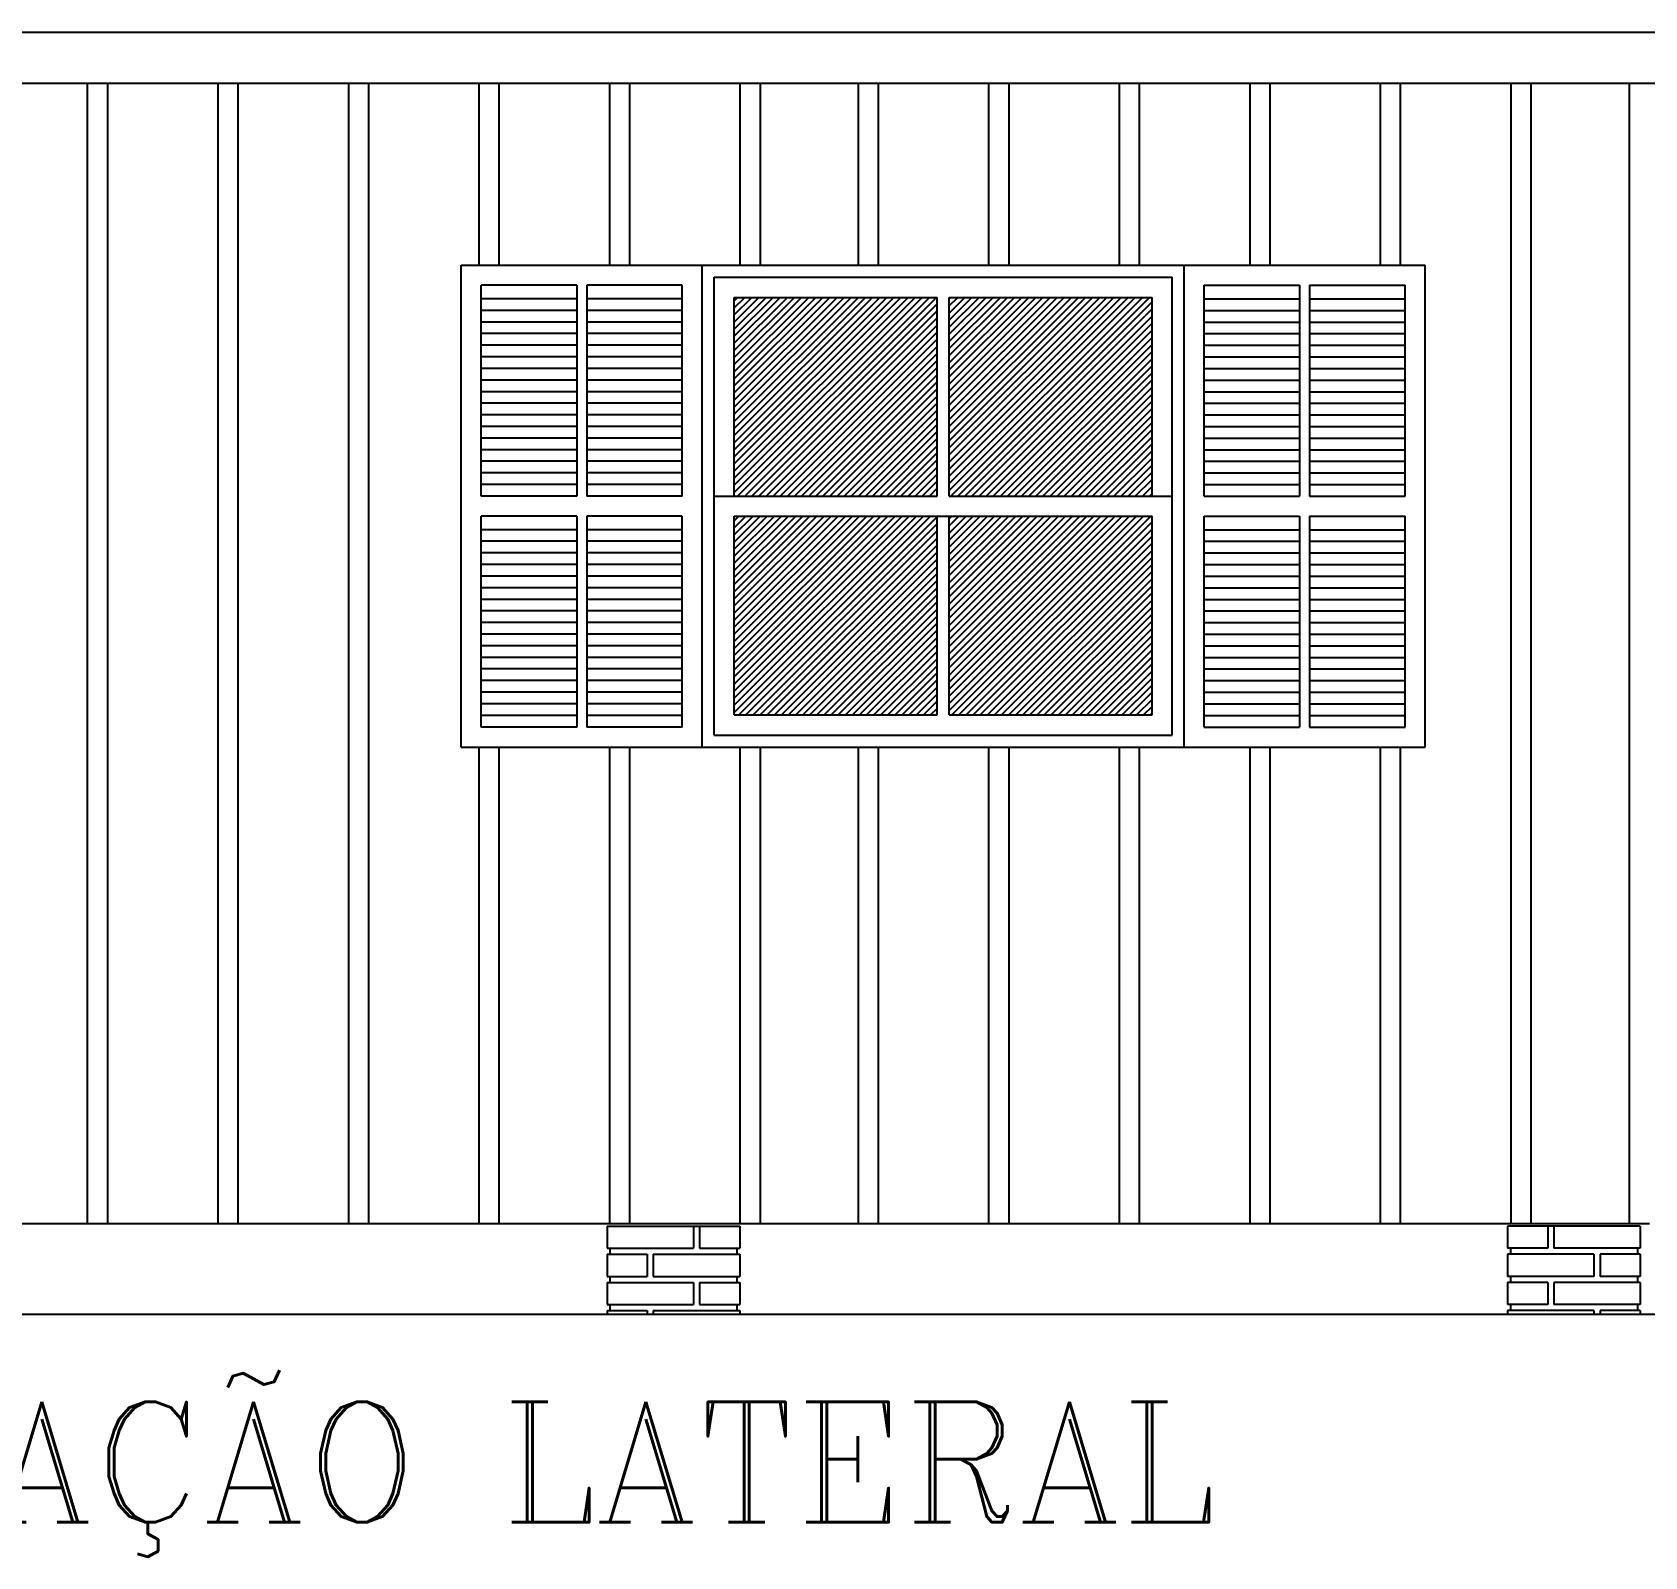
# Model space of a CAD drawing. Extents: x -7 to 295, y -11 to 39.
# Drawn here: x 162.207 to 166.222, y -7.23 to -3.434 of the extents above; entities that cross this region are included whole.
import ezdxf
from ezdxf.enums import TextEntityAlignment as Align

# ---------------------------------------------------------------- set-up
doc = ezdxf.new("R2010")
doc.units = 0
doc.header["$LTSCALE"] = 20
doc.layers.get('0').update_dxf_attribs({"linetype": 'CONTINUOUS'})
for name, color, linetype in [('MADEIRAME', 244, 'CONTINUOUS'), ('TELHADO', 1, 'CONTINUOUS'), ('TEXTO', 244, 'CONTINUOUS'), ('VIDROJAN', 252, 'CONTINUOUS'), ('VISTAP', 244, 'CONTINUOUS')]:
    doc.layers.add(name, color=color, linetype=linetype)
doc.styles.add('ROMANC', font='romanc.shx', dxfattribs={"height": 0.08})

# ---------------------------------------------------------------- blocks, each defined once
blk = doc.blocks.new('*X3')
at = {"color": 0, "linetype": 'CONTINUOUS'}
for p, q in [((19.1282, -4.0826), (19.6139, -3.5969)), ((19.1282, -4.0649), (19.5962, -3.5969)), ((19.1282, -4.0472), (19.5785, -3.5969)), ((19.1282, -4.0295), (19.5608, -3.5969)), ((19.1282, -4.0119), (19.5431, -3.5969)), ((19.1282, -3.9942), (19.5255, -3.5969)), ((19.1282, -3.9765), (19.5078, -3.5969)), ((19.1282, -3.9588), (19.4901, -3.5969)), ((19.1282, -3.9411), (19.4724, -3.5969)), ((19.1282, -3.9235), (19.4548, -3.5969)), ((19.1282, -3.9058), (19.4371, -3.5969)), ((19.1282, -3.8881), (19.4194, -3.5969)), ((19.1282, -3.8704), (19.4017, -3.5969)), ((19.1282, -3.8528), (19.384, -3.5969)), ((19.1282, -3.8351), (19.3664, -3.5969)), ((19.1282, -3.8174), (19.3487, -3.5969)), ((19.1282, -3.7997), (19.331, -3.5969)), ((19.1282, -3.782), (19.3133, -3.5969)), ((19.1282, -3.7644), (19.2957, -3.5969)), ((19.1282, -3.7467), (19.278, -3.5969)), ((19.1282, -3.729), (19.2603, -3.5969)), ((19.1282, -3.7113), (19.2426, -3.5969)), ((19.1282, -3.6937), (19.2249, -3.5969)), ((19.1282, -3.676), (19.2073, -3.5969)), ((19.1282, -3.6583), (19.1896, -3.5969)), ((19.1282, -3.6406), (19.1719, -3.5969)), ((19.1282, -3.6229), (19.1542, -3.5969)), ((19.1282, -3.6053), (19.1366, -3.5969)), ((19.1365, -4.0919), (19.6315, -3.5969)), ((19.1542, -4.0919), (19.6332, -3.6129)), ((19.6632, -4.0779), (20.1442, -3.5969)), ((19.6632, -4.0602), (20.1265, -3.5969)), ((19.6632, -4.0425), (20.1088, -3.5969)), ((19.6632, -4.0249), (20.0912, -3.5969)), ((19.6632, -4.0072), (20.0735, -3.5969)), ((19.6632, -3.9895), (20.0558, -3.5969)), ((19.6632, -3.9718), (20.0381, -3.5969)), ((19.6632, -3.9541), (20.0204, -3.5969)), ((19.6632, -3.9365), (20.0028, -3.5969)), ((19.6632, -3.9188), (19.9851, -3.5969)), ((19.6632, -3.9011), (19.9674, -3.5969)), ((19.6632, -3.8834), (19.9497, -3.5969)), ((19.6632, -3.8658), (19.9321, -3.5969)), ((19.6632, -3.8481), (19.9144, -3.5969)), ((19.6632, -3.8304), (19.8967, -3.5969)), ((19.6632, -3.8127), (19.879, -3.5969)), ((19.6632, -3.795), (19.8613, -3.5969)), ((19.6632, -3.7774), (19.8437, -3.5969)), ((19.6632, -3.7597), (19.826, -3.5969)), ((19.6632, -3.742), (19.8083, -3.5969)), ((19.6632, -3.7243), (19.7906, -3.5969)), ((19.6632, -3.7067), (19.773, -3.5969)), ((19.6632, -3.689), (19.7553, -3.5969)), ((19.6632, -3.6713), (19.7376, -3.5969)), ((19.6632, -3.6536), (19.7199, -3.5969)), ((19.6632, -3.636), (19.7022, -3.5969)), ((19.6632, -3.6183), (19.6846, -3.5969)), ((19.6632, -3.6006), (19.6669, -3.5969)), ((19.6669, -4.0919), (20.1619, -3.5969)), ((19.6845, -4.0919), (20.1682, -3.6082)), ((19.1719, -4.0919), (19.6332, -3.6306)), ((19.1896, -4.0919), (19.6332, -3.6483)), ((19.7022, -4.0919), (20.1682, -3.6259)), ((19.7199, -4.0919), (20.1682, -3.6436)), ((19.2072, -4.0919), (19.6332, -3.666)), ((19.2249, -4.0919), (19.6332, -3.6836)), ((19.7376, -4.0919), (20.1682, -3.6613)), ((19.7552, -4.0919), (20.1682, -3.679)), ((19.2426, -4.0919), (19.6332, -3.7013)), ((19.2603, -4.0919), (19.6332, -3.719)), ((19.7729, -4.0919), (20.1682, -3.6966)), ((19.7906, -4.0919), (20.1682, -3.7143)), ((19.8083, -4.0919), (20.1682, -3.732)), ((19.278, -4.0919), (19.6332, -3.7367)), ((19.2956, -4.0919), (19.6332, -3.7543)), ((19.3133, -4.0919), (19.6332, -3.772)), ((19.826, -4.0919), (20.1682, -3.7497)), ((19.8436, -4.0919), (20.1682, -3.7673)), ((19.331, -4.0919), (19.6332, -3.7897)), ((19.3487, -4.0919), (19.6332, -3.8074)), ((19.8613, -4.0919), (20.1682, -3.785)), ((19.879, -4.0919), (20.1682, -3.8027)), ((19.3663, -4.0919), (19.6332, -3.825)), ((19.384, -4.0919), (19.6332, -3.8427)), ((19.8967, -4.0919), (20.1682, -3.8204)), ((19.9143, -4.0919), (20.1682, -3.8381)), ((19.4017, -4.0919), (19.6332, -3.8604)), ((19.4194, -4.0919), (19.6332, -3.8781)), ((19.932, -4.0919), (20.1682, -3.8557)), ((19.9497, -4.0919), (20.1682, -3.8734)), ((19.9674, -4.0919), (20.1682, -3.8911)), ((19.4371, -4.0919), (19.6332, -3.8958)), ((19.4547, -4.0919), (19.6332, -3.9134)), ((19.4724, -4.0919), (19.6332, -3.9311)), ((19.9851, -4.0919), (20.1682, -3.9088)), ((20.0027, -4.0919), (20.1682, -3.9264)), ((19.4901, -4.0919), (19.6332, -3.9488)), ((19.5078, -4.0919), (19.6332, -3.9665)), ((20.0204, -4.0919), (20.1682, -3.9441)), ((20.0381, -4.0919), (20.1682, -3.9618)), ((19.5254, -4.0919), (19.6332, -3.9841)), ((19.5431, -4.0919), (19.6332, -4.0018)), ((20.0558, -4.0919), (20.1682, -3.9795)), ((20.0734, -4.0919), (20.1682, -3.9972)), ((20.0911, -4.0919), (20.1682, -4.0148)), ((19.5608, -4.0919), (19.6332, -4.0195)), ((19.5785, -4.0919), (19.6332, -4.0372)), ((19.5962, -4.0919), (19.6332, -4.0549)), ((20.1088, -4.0919), (20.1682, -4.0325)), ((20.1265, -4.0919), (20.1682, -4.0502)), ((19.6138, -4.0919), (19.6332, -4.0725)), ((19.6315, -4.0919), (19.6332, -4.0902)), ((20.1442, -4.0919), (20.1682, -4.0679)), ((20.1618, -4.0919), (20.1682, -4.0855)), ((19.1282, -4.6306), (19.6169, -4.1419)), ((19.1282, -4.6129), (19.5992, -4.1419)), ((19.1282, -4.5952), (19.5815, -4.1419)), ((19.1282, -4.5775), (19.5638, -4.1419)), ((19.1282, -4.5599), (19.5462, -4.1419)), ((19.1282, -4.5422), (19.5285, -4.1419)), ((19.1282, -4.5245), (19.5108, -4.1419)), ((19.1282, -4.5068), (19.4931, -4.1419)), ((19.1282, -4.4891), (19.4754, -4.1419)), ((19.1282, -4.4715), (19.4578, -4.1419)), ((19.1282, -4.4538), (19.4401, -4.1419)), ((19.1282, -4.4361), (19.4224, -4.1419)), ((19.1282, -4.4184), (19.4047, -4.1419)), ((19.1282, -4.4008), (19.3871, -4.1419)), ((19.1282, -4.3831), (19.3694, -4.1419)), ((19.1282, -4.3654), (19.3517, -4.1419)), ((19.1282, -4.3477), (19.334, -4.1419)), ((19.1282, -4.33), (19.3163, -4.1419)), ((19.1282, -4.3124), (19.2987, -4.1419)), ((19.1282, -4.2947), (19.281, -4.1419)), ((19.1282, -4.277), (19.2633, -4.1419)), ((19.1282, -4.2593), (19.2456, -4.1419)), ((19.1282, -4.2417), (19.228, -4.1419)), ((19.1282, -4.224), (19.2103, -4.1419)), ((19.1282, -4.2063), (19.1926, -4.1419)), ((19.1282, -4.1886), (19.1749, -4.1419)), ((19.1282, -4.171), (19.1572, -4.1419)), ((19.1282, -4.1533), (19.1396, -4.1419)), ((19.1395, -4.6369), (19.6332, -4.1432)), ((19.1572, -4.6369), (19.6332, -4.1609)), ((19.6632, -4.1486), (19.6699, -4.1419)), ((19.6632, -4.1663), (19.6876, -4.1419)), ((19.6632, -4.184), (19.7052, -4.1419)), ((19.6632, -4.2016), (19.7229, -4.1419)), ((19.6632, -4.2193), (19.7406, -4.1419)), ((19.6632, -4.237), (19.7583, -4.1419)), ((19.6632, -4.2547), (19.776, -4.1419)), ((19.6632, -4.2723), (19.7936, -4.1419)), ((19.6632, -4.29), (19.8113, -4.1419)), ((19.6632, -4.3077), (19.829, -4.1419)), ((19.6632, -4.3254), (19.8467, -4.1419)), ((19.6632, -4.3431), (19.8643, -4.1419)), ((19.6632, -4.3607), (19.882, -4.1419)), ((19.6632, -4.3784), (19.8997, -4.1419)), ((19.6632, -4.3961), (19.9174, -4.1419)), ((19.6632, -4.4138), (19.9351, -4.1419)), ((19.6632, -4.4314), (19.9527, -4.1419)), ((19.6632, -4.4491), (19.9704, -4.1419)), ((19.6632, -4.4668), (19.9881, -4.1419)), ((19.6632, -4.4845), (20.0058, -4.1419)), ((19.6632, -4.5022), (20.0234, -4.1419)), ((19.6632, -4.5198), (20.0411, -4.1419)), ((19.6632, -4.5375), (20.0588, -4.1419)), ((19.6632, -4.5552), (20.0765, -4.1419)), ((19.6632, -4.5729), (20.0942, -4.1419)), ((19.6632, -4.5905), (20.1118, -4.1419)), ((19.6632, -4.6082), (20.1295, -4.1419)), ((19.6632, -4.6259), (20.1472, -4.1419)), ((19.6699, -4.6369), (20.1649, -4.1419)), ((19.6875, -4.6369), (20.1682, -4.1563)), ((19.7052, -4.6369), (20.1682, -4.1739)), ((19.1749, -4.6369), (19.6332, -4.1786)), ((19.1926, -4.6369), (19.6332, -4.1963)), ((19.2102, -4.6369), (19.6332, -4.214)), ((19.7229, -4.6369), (20.1682, -4.1916)), ((19.7406, -4.6369), (20.1682, -4.2093)), ((19.2279, -4.6369), (19.6332, -4.2316)), ((19.2456, -4.6369), (19.6332, -4.2493)), ((19.7583, -4.6369), (20.1682, -4.227)), ((19.7759, -4.6369), (20.1682, -4.2446)), ((19.2633, -4.6369), (19.6332, -4.267)), ((19.281, -4.6369), (19.6332, -4.2847)), ((19.7936, -4.6369), (20.1682, -4.2623)), ((19.8113, -4.6369), (20.1682, -4.28)), ((19.2986, -4.6369), (19.6332, -4.3023)), ((19.3163, -4.6369), (19.6332, -4.32)), ((19.829, -4.6369), (20.1682, -4.2977)), ((19.8466, -4.6369), (20.1682, -4.3154)), ((19.8643, -4.6369), (20.1682, -4.333)), ((19.334, -4.6369), (19.6332, -4.3377)), ((19.3517, -4.6369), (19.6332, -4.3554)), ((19.3693, -4.6369), (19.6332, -4.3731)), ((19.882, -4.6369), (20.1682, -4.3507)), ((19.8997, -4.6369), (20.1682, -4.3684)), ((19.387, -4.6369), (19.6332, -4.3907)), ((19.4047, -4.6369), (19.6332, -4.4084)), ((19.9174, -4.6369), (20.1682, -4.3861)), ((19.935, -4.6369), (20.1682, -4.4037)), ((19.4224, -4.6369), (19.6332, -4.4261)), ((19.4401, -4.6369), (19.6332, -4.4438)), ((19.9527, -4.6369), (20.1682, -4.4214)), ((19.9704, -4.6369), (20.1682, -4.4391)), ((19.4577, -4.6369), (19.6332, -4.4614)), ((19.4754, -4.6369), (19.6332, -4.4791)), ((19.4931, -4.6369), (19.6332, -4.4968)), ((19.9881, -4.6369), (20.1682, -4.4568)), ((20.0057, -4.6369), (20.1682, -4.4745)), ((20.0234, -4.6369), (20.1682, -4.4921)), ((19.5108, -4.6369), (19.6332, -4.5145)), ((19.5284, -4.6369), (19.6332, -4.5322)), ((20.0411, -4.6369), (20.1682, -4.5098)), ((20.0588, -4.6369), (20.1682, -4.5275)), ((19.5461, -4.6369), (19.6332, -4.5498)), ((19.5638, -4.6369), (19.6332, -4.5675)), ((20.0765, -4.6369), (20.1682, -4.5452)), ((20.0941, -4.6369), (20.1682, -4.5628)), ((19.5815, -4.6369), (19.6332, -4.5852)), ((19.5992, -4.6369), (19.6332, -4.6029)), ((20.1118, -4.6369), (20.1682, -4.5805)), ((20.1295, -4.6369), (20.1682, -4.5982)), ((20.1472, -4.6369), (20.1682, -4.6159)), ((19.6168, -4.6369), (19.6332, -4.6205)), ((20.1648, -4.6369), (20.1682, -4.6336))]:
    blk.add_line(p, q, dxfattribs=at)

msp = doc.modelspace()

# ---------------------------------------------------------------- linework, layer by layer
at = {"layer": 'MADEIRAME', "color": 1, "linetype": 'CONTINUOUS'}
msp.add_line((158.6229, -3.5605), (166.7548, -3.5605), dxfattribs=at)
at = {"layer": 'TELHADO', "color": 1, "linetype": 'CONTINUOUS'}
msp.add_line((158.556, -3.4339), (166.8392, -3.4339), dxfattribs=at)
at = {"layer": 'TELHADO', "color": 244, "linetype": 'CONTINUOUS'}
for p, q in [((163.5627, -4.0641), (163.5627, -4.5891)), ((163.5877, -4.0641), (163.5877, -4.5891)), ((165.3627, -4.0641), (165.3627, -4.5891)), ((165.3877, -4.0641), (165.3877, -4.5891)), ((163.5627, -4.6391), (163.5627, -5.1641)), ((163.5877, -4.6391), (163.5877, -5.1641)), ((165.3627, -4.6391), (165.3627, -5.1641)), ((165.3877, -4.6391), (165.3877, -5.1641))]:
    msp.add_line(p, q, dxfattribs=at)
at = {"layer": 'VISTAP', "color": 1}
for p, q in [((162.345, -6.401), (162.345, -3.5605)), ((162.395, -6.401), (162.395, -3.5605)), ((162.67, -6.401), (162.67, -3.5605)), ((162.72, -6.401), (162.72, -3.5605)), ((162.995, -6.401), (162.995, -3.5605)), ((163.045, -6.401), (163.045, -3.5605)), ((163.32, -4.0141), (163.32, -3.5605)), ((163.37, -4.0141), (163.37, -3.5605)), ((163.645, -4.0141), (163.645, -3.5605)), ((163.695, -4.0141), (163.695, -3.5605)), ((163.97, -4.0141), (163.97, -3.5605)), ((164.02, -4.0141), (164.02, -3.5605)), ((164.2646, -4.0141), (164.2646, -3.5605)), ((164.3142, -4.0141), (164.3142, -3.5605)), ((164.5892, -4.0141), (164.5892, -3.5605)), ((164.6392, -4.0141), (164.6392, -3.5605)), ((164.9142, -4.0141), (164.9142, -3.5605)), ((164.9642, -4.0141), (164.9642, -3.5605)), ((165.2392, -4.0141), (165.2392, -3.5605)), ((165.2892, -4.0141), (165.2892, -3.5605)), ((165.5642, -4.0141), (165.5642, -3.5605)), ((165.6142, -4.0141), (165.6142, -3.5605)), ((165.8892, -6.401), (165.8892, -3.5605)), ((165.9392, -6.401), (165.9392, -3.5605)), ((166.1838, -6.401), (166.1838, -3.5605)), ((163.32, -6.401), (163.32, -5.2141)), ((163.37, -6.401), (163.37, -5.2141)), ((163.645, -6.401), (163.645, -5.2141)), ((163.695, -6.401), (163.695, -5.2141)), ((163.97, -6.401), (163.97, -5.2141)), ((164.02, -6.401), (164.02, -5.2141)), ((164.2646, -6.401), (164.2646, -5.2141)), ((164.3142, -6.401), (164.3142, -5.2141)), ((164.5892, -6.401), (164.5892, -5.2141)), ((164.6392, -6.401), (164.6392, -5.2141)), ((164.9142, -6.401), (164.9142, -5.2141)), ((164.9642, -6.401), (164.9642, -5.2141)), ((165.2392, -6.401), (165.2392, -5.2141)), ((165.2892, -6.401), (165.2892, -5.2141)), ((165.5642, -6.401), (165.5642, -5.2141)), ((165.6142, -6.401), (165.6142, -5.2141))]:
    msp.add_line(p, q, dxfattribs=at)
at = {"layer": 'VISTAP', "color": 244, "linetype": 'CONTINUOUS'}
for p, q in [((163.2752, -4.0141), (165.6752, -4.0141)), ((163.2752, -5.2141), (163.2752, -4.0141)), ((163.8752, -5.2141), (163.8752, -4.0141)), ((165.0752, -5.2141), (165.0752, -4.0141)), ((165.6752, -5.2141), (165.6752, -4.0141)), ((163.9052, -5.1841), (163.9052, -4.0441)), ((163.9052, -4.0441), (165.0452, -4.0441)), ((165.0452, -5.1841), (165.0452, -4.0441)), ((163.3252, -4.5891), (163.3252, -4.0641)), ((163.5627, -4.0641), (163.3252, -4.0641)), ((163.8252, -4.0641), (163.5877, -4.0641)), ((163.8252, -4.5891), (163.8252, -4.0641)), ((163.9552, -4.0941), (164.4602, -4.0941)), ((163.9552, -4.5891), (163.9552, -4.0941)), ((164.4602, -4.5891), (164.4602, -4.0941)), ((164.4902, -4.0941), (164.9952, -4.0941)), ((164.4902, -4.5891), (164.4902, -4.0941)), ((164.9952, -4.5891), (164.9952, -4.0941)), ((165.1252, -4.5891), (165.1252, -4.0641)), ((165.1252, -4.0641), (165.3627, -4.0641)), ((165.3877, -4.0641), (165.6252, -4.0641)), ((165.6252, -4.5891), (165.6252, -4.0641)), ((163.5627, -4.0978), (163.3252, -4.0978)), ((163.5627, -4.1267), (163.3252, -4.1267)), ((163.8252, -4.0978), (163.5877, -4.0978)), ((163.8252, -4.1267), (163.5877, -4.1267)), ((165.1252, -4.0978), (165.3627, -4.0978)), ((165.1252, -4.1267), (165.3627, -4.1267)), ((165.3877, -4.0978), (165.6252, -4.0978)), ((165.3877, -4.1267), (165.6252, -4.1267)), ((163.5627, -4.1556), (163.3252, -4.1556)), ((163.8252, -4.1556), (163.5877, -4.1556)), ((165.1252, -4.1556), (165.3627, -4.1556)), ((165.3877, -4.1556), (165.6252, -4.1556)), ((163.5627, -4.1845), (163.3252, -4.1845)), ((163.5627, -4.2134), (163.3252, -4.2134)), ((163.8252, -4.1845), (163.5877, -4.1845)), ((163.8252, -4.2134), (163.5877, -4.2134)), ((165.1252, -4.1845), (165.3627, -4.1845)), ((165.1252, -4.2134), (165.3627, -4.2134)), ((165.3877, -4.1845), (165.6252, -4.1845)), ((165.3877, -4.2134), (165.6252, -4.2134)), ((163.5627, -4.2423), (163.3252, -4.2423)), ((163.8252, -4.2423), (163.5877, -4.2423)), ((165.1252, -4.2423), (165.3627, -4.2423)), ((165.3877, -4.2423), (165.6252, -4.2423)), ((163.5627, -4.2712), (163.3252, -4.2712)), ((163.8252, -4.2712), (163.5877, -4.2712)), ((165.1252, -4.2712), (165.3627, -4.2712)), ((165.3877, -4.2712), (165.6252, -4.2712)), ((163.5627, -4.3001), (163.3252, -4.3001)), ((163.5627, -4.329), (163.3252, -4.329)), ((163.8252, -4.3001), (163.5877, -4.3001)), ((163.8252, -4.329), (163.5877, -4.329)), ((165.1252, -4.3001), (165.3627, -4.3001)), ((165.1252, -4.329), (165.3627, -4.329)), ((165.3877, -4.3001), (165.6252, -4.3001)), ((165.3877, -4.329), (165.6252, -4.329)), ((163.5627, -4.3579), (163.3252, -4.3579)), ((163.8252, -4.3579), (163.5877, -4.3579)), ((165.1252, -4.3579), (165.3627, -4.3579)), ((165.3877, -4.3579), (165.6252, -4.3579)), ((163.5627, -4.3868), (163.3252, -4.3868)), ((163.5627, -4.4157), (163.3252, -4.4157)), ((163.8252, -4.3868), (163.5877, -4.3868)), ((163.8252, -4.4157), (163.5877, -4.4157)), ((165.1252, -4.3868), (165.3627, -4.3868)), ((165.1252, -4.4157), (165.3627, -4.4157)), ((165.3877, -4.3868), (165.6252, -4.3868)), ((165.3877, -4.4157), (165.6252, -4.4157)), ((163.5627, -4.4446), (163.3252, -4.4446)), ((163.8252, -4.4446), (163.5877, -4.4446)), ((165.1252, -4.4446), (165.3627, -4.4446)), ((165.3877, -4.4446), (165.6252, -4.4446)), ((163.5627, -4.4735), (163.3252, -4.4735)), ((163.8252, -4.4735), (163.5877, -4.4735)), ((165.1252, -4.4735), (165.3627, -4.4735)), ((165.3877, -4.4735), (165.6252, -4.4735)), ((163.5627, -4.5024), (163.3252, -4.5024)), ((163.5627, -4.5313), (163.3252, -4.5313)), ((163.8252, -4.5024), (163.5877, -4.5024)), ((163.8252, -4.5313), (163.5877, -4.5313)), ((165.1252, -4.5024), (165.3627, -4.5024)), ((165.1252, -4.5313), (165.3627, -4.5313)), ((165.3877, -4.5024), (165.6252, -4.5024)), ((165.3877, -4.5313), (165.6252, -4.5313)), ((163.5627, -4.5602), (163.3252, -4.5602)), ((163.8252, -4.5602), (163.5877, -4.5602)), ((165.1252, -4.5602), (165.3627, -4.5602)), ((165.3877, -4.5602), (165.6252, -4.5602)), ((163.5627, -4.5891), (163.3252, -4.5891)), ((163.8252, -4.5891), (163.5877, -4.5891)), ((163.9052, -4.5891), (164.4602, -4.5891)), ((164.4902, -4.5891), (165.0452, -4.5891)), ((165.1252, -4.5891), (165.3627, -4.5891)), ((165.3877, -4.5891), (165.6252, -4.5891)), ((163.3252, -5.1641), (163.3252, -4.6391)), ((163.5627, -4.6391), (163.3252, -4.6391)), ((163.8252, -4.6391), (163.5877, -4.6391)), ((163.8252, -5.1641), (163.8252, -4.6391)), ((163.9552, -4.6391), (164.9952, -4.6391)), ((163.9552, -5.1341), (163.9552, -4.6391)), ((164.4602, -5.1341), (164.4602, -4.6391)), ((164.4902, -5.1341), (164.4902, -4.6391)), ((164.9952, -5.1341), (164.9952, -4.6391)), ((165.1252, -5.1641), (165.1252, -4.6391)), ((165.1252, -4.6391), (165.3627, -4.6391)), ((165.3877, -4.6391), (165.6252, -4.6391)), ((165.6252, -5.1641), (165.6252, -4.6391)), ((163.5627, -4.6728), (163.3252, -4.6728)), ((163.8252, -4.6728), (163.5877, -4.6728)), ((165.1252, -4.6728), (165.3627, -4.6728)), ((165.3877, -4.6728), (165.6252, -4.6728)), ((163.5627, -4.7017), (163.3252, -4.7017)), ((163.5627, -4.7306), (163.3252, -4.7306)), ((163.8252, -4.7017), (163.5877, -4.7017)), ((163.8252, -4.7306), (163.5877, -4.7306)), ((165.1252, -4.7017), (165.3627, -4.7017)), ((165.1252, -4.7306), (165.3627, -4.7306)), ((165.3877, -4.7017), (165.6252, -4.7017)), ((165.3877, -4.7306), (165.6252, -4.7306)), ((163.5627, -4.7595), (163.3252, -4.7595)), ((163.8252, -4.7595), (163.5877, -4.7595)), ((165.1252, -4.7595), (165.3627, -4.7595)), ((165.3877, -4.7595), (165.6252, -4.7595)), ((163.5627, -4.7884), (163.3252, -4.7884)), ((163.5627, -4.8173), (163.3252, -4.8173)), ((163.8252, -4.7884), (163.5877, -4.7884)), ((163.8252, -4.8173), (163.5877, -4.8173)), ((165.1252, -4.7884), (165.3627, -4.7884)), ((165.1252, -4.8173), (165.3627, -4.8173)), ((165.3877, -4.7884), (165.6252, -4.7884)), ((165.3877, -4.8173), (165.6252, -4.8173)), ((163.5627, -4.8462), (163.3252, -4.8462)), ((163.8252, -4.8462), (163.5877, -4.8462)), ((165.1252, -4.8462), (165.3627, -4.8462)), ((165.3877, -4.8462), (165.6252, -4.8462)), ((163.5627, -4.8751), (163.3252, -4.8751)), ((163.8252, -4.8751), (163.5877, -4.8751)), ((165.1252, -4.8751), (165.3627, -4.8751)), ((165.3877, -4.8751), (165.6252, -4.8751)), ((163.5627, -4.904), (163.3252, -4.904)), ((163.5627, -4.9329), (163.3252, -4.9329)), ((163.8252, -4.904), (163.5877, -4.904)), ((163.8252, -4.9329), (163.5877, -4.9329)), ((165.1252, -4.904), (165.3627, -4.904)), ((165.1252, -4.9329), (165.3627, -4.9329)), ((165.3877, -4.904), (165.6252, -4.904)), ((165.3877, -4.9329), (165.6252, -4.9329)), ((163.5627, -4.9618), (163.3252, -4.9618)), ((163.8252, -4.9618), (163.5877, -4.9618)), ((165.1252, -4.9618), (165.3627, -4.9618)), ((165.3877, -4.9618), (165.6252, -4.9618)), ((163.5627, -4.9907), (163.3252, -4.9907)), ((163.8252, -4.9907), (163.5877, -4.9907)), ((165.1252, -4.9907), (165.3627, -4.9907)), ((165.3877, -4.9907), (165.6252, -4.9907)), ((163.5627, -5.0196), (163.3252, -5.0196)), ((163.5627, -5.0485), (163.3252, -5.0485)), ((163.8252, -5.0196), (163.5877, -5.0196)), ((163.8252, -5.0485), (163.5877, -5.0485)), ((165.1252, -5.0196), (165.3627, -5.0196)), ((165.1252, -5.0485), (165.3627, -5.0485)), ((165.3877, -5.0196), (165.6252, -5.0196)), ((165.3877, -5.0485), (165.6252, -5.0485)), ((163.5627, -5.0774), (163.3252, -5.0774)), ((163.8252, -5.0774), (163.5877, -5.0774)), ((165.1252, -5.0774), (165.3627, -5.0774)), ((165.3877, -5.0774), (165.6252, -5.0774)), ((163.5627, -5.1063), (163.3252, -5.1063)), ((163.5627, -5.1352), (163.3252, -5.1352)), ((163.8252, -5.1063), (163.5877, -5.1063)), ((163.8252, -5.1352), (163.5877, -5.1352)), ((163.9552, -5.1341), (164.4602, -5.1341)), ((164.4902, -5.1341), (164.9952, -5.1341)), ((165.1252, -5.1063), (165.3627, -5.1063)), ((165.1252, -5.1352), (165.3627, -5.1352)), ((165.3877, -5.1063), (165.6252, -5.1063)), ((165.3877, -5.1352), (165.6252, -5.1352)), ((163.5627, -5.1641), (163.3252, -5.1641)), ((163.8252, -5.1641), (163.5877, -5.1641)), ((165.1252, -5.1641), (165.3627, -5.1641)), ((165.3877, -5.1641), (165.6252, -5.1641)), ((163.2752, -5.2141), (165.6752, -5.2141)), ((163.9052, -5.1841), (165.0452, -5.1841))]:
    msp.add_line(p, q, dxfattribs=at)
at = {"layer": 'VISTAP', "color": 1, "linetype": 'CONTINUOUS'}
msp.add_line((166.2335, -6.401), (159.1335, -6.401), dxfattribs=at)
at = {"layer": 'VISTAP'}
for p, q in [((163.6385, -6.4072), (163.9685, -6.4072)), ((163.6385, -6.4072), (163.6385, -6.4622)), ((163.8535, -6.4072), (163.8535, -6.4622)), ((163.8685, -6.4072), (163.8685, -6.4622)), ((163.9685, -6.4072), (163.9685, -6.4622)), ((166.2107, -6.4072), (165.8807, -6.4072)), ((165.8807, -6.4072), (165.8807, -6.4622)), ((165.9807, -6.4072), (165.9807, -6.4622)), ((165.9957, -6.4072), (165.9957, -6.4622)), ((166.2107, -6.4072), (166.2107, -6.4622)), ((163.6385, -6.4622), (163.8535, -6.4622)), ((163.6455, -6.4622), (163.6455, -6.4772)), ((163.8685, -6.4622), (163.9685, -6.4622)), ((163.9611, -6.4622), (163.9611, -6.4772)), ((165.9807, -6.4622), (165.8807, -6.4622)), ((165.8877, -6.4622), (165.8877, -6.4772)), ((166.2107, -6.4622), (165.9957, -6.4622)), ((166.2037, -6.4622), (166.2037, -6.4772)), ((163.6385, -6.4772), (163.7385, -6.4772)), ((163.6385, -6.4772), (163.6385, -6.5322)), ((163.7385, -6.4772), (163.7385, -6.5322)), ((163.7535, -6.4772), (163.7535, -6.5322)), ((163.7535, -6.4772), (163.8535, -6.4772)), ((163.8535, -6.4772), (163.9685, -6.4772)), ((163.9685, -6.4772), (163.9685, -6.5322)), ((166.0957, -6.4772), (165.8807, -6.4772)), ((165.8807, -6.4772), (165.8807, -6.5322)), ((166.0957, -6.4772), (166.0957, -6.5322)), ((166.1107, -6.4772), (166.1107, -6.5322)), ((166.2107, -6.4772), (166.1107, -6.4772)), ((166.2107, -6.4772), (166.2107, -6.5322)), ((163.6385, -6.5322), (163.7385, -6.5322)), ((163.6455, -6.5322), (163.6455, -6.5472)), ((163.7535, -6.5322), (163.8535, -6.5322)), ((163.8535, -6.5322), (163.9685, -6.5322)), ((163.9611, -6.5322), (163.9611, -6.5472)), ((166.0957, -6.5322), (165.8807, -6.5322)), ((165.8877, -6.5322), (165.8877, -6.5472)), ((166.2107, -6.5322), (166.1107, -6.5322)), ((166.2037, -6.5322), (166.2037, -6.5472)), ((163.6385, -6.5472), (163.8535, -6.5472)), ((163.6385, -6.5472), (163.6385, -6.6022)), ((163.8535, -6.5472), (163.8535, -6.6022)), ((163.8685, -6.5472), (163.8685, -6.6022)), ((163.8685, -6.5472), (163.9685, -6.5472)), ((163.9685, -6.5472), (163.9685, -6.6022)), ((165.8807, -6.5472), (165.8807, -6.6022)), ((165.9807, -6.5472), (165.8807, -6.5472)), ((165.9807, -6.5472), (165.9807, -6.6022)), ((166.2107, -6.5472), (165.9957, -6.5472)), ((165.9957, -6.5472), (165.9957, -6.6022)), ((166.2107, -6.5472), (166.2107, -6.6022)), ((163.6385, -6.6022), (163.8535, -6.6022)), ((163.6385, -6.6172), (163.7385, -6.6172)), ((163.6385, -6.6172), (163.6385, -6.626)), ((163.6455, -6.6022), (163.6455, -6.6172)), ((163.7385, -6.6172), (163.7385, -6.626)), ((163.7535, -6.6172), (163.7535, -6.626)), ((163.7535, -6.6172), (163.8535, -6.6172)), ((163.8535, -6.6172), (163.9685, -6.6172)), ((163.8685, -6.6022), (163.9685, -6.6022)), ((163.9611, -6.6022), (163.9611, -6.6172)), ((163.9685, -6.6172), (163.9685, -6.626)), ((165.9807, -6.6022), (165.8807, -6.6022)), ((166.0957, -6.6172), (165.8807, -6.6172)), ((165.8807, -6.6172), (165.8807, -6.626)), ((165.8877, -6.6022), (165.8877, -6.6172)), ((166.2107, -6.6022), (165.9957, -6.6022)), ((166.0957, -6.6172), (166.0957, -6.626)), ((166.1107, -6.6172), (166.1107, -6.626)), ((166.2107, -6.6172), (166.1107, -6.6172)), ((166.2037, -6.6022), (166.2037, -6.6172)), ((166.2107, -6.6172), (166.2107, -6.626))]:
    msp.add_line(p, q, dxfattribs=at)
at = {"layer": 'VISTAP', "color": 7}
msp.add_line((158.192, -6.626), (168.3749, -6.626), dxfattribs=at)

# ---------------------------------------------------------------- block references
at = {"layer": 'VIDROJAN', "linetype": 'CONTINUOUS'}
msp.add_blockref('*X3', (144.827, -0.4972), dxfattribs=at)

# ---------------------------------------------------------------- texts
at = {"layer": 'TEXTO', "linetype": 'CONTINUOUS', "style": 'ROMANC'}
msp.add_text('ELEVAÇÃO LATERAL', height=0.3, dxfattribs=at).set_placement((163.1116, -6.9983), align=Align.MIDDLE)

doc.saveas('drawing.dxf')
